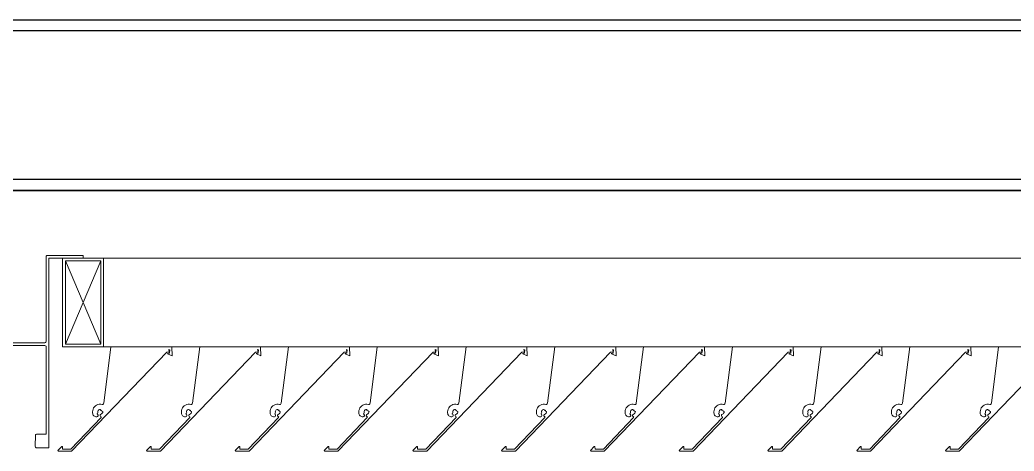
# Model space of a CAD drawing. Header units: millimetres. Extents: x -220592 to 404889, y -217665 to 38245.
# Drawn here: x 28939 to 29667, y -41544 to -41228 of the extents above; entities that cross this region are included whole.
import ezdxf

# ---------------------------------------------------------------- set-up
doc = ezdxf.new("R2010")
doc.units = ezdxf.units.MM
doc.set_wipeout_variables(frame=1)
doc.linetypes.add('XKITLINE00', pattern=[0])
for name, color, linetype in [('000 - STRUCTURE_STEEL_FRAMING_SUB_COLOR_1', 7, 'Continuous'), ('000 - STRUCTURE_STEEL_FRAMING_SUB_COLOR_2', 7, 'Continuous'), ('000 - STRUCTURE_STEEL_FRAMING_WIPEOUT_', 7, 'Continuous')]:
    doc.layers.add(name, color=color, linetype=linetype)
doc.layers.add('Part', color=7, linetype='Continuous', lineweight=0)

# ---------------------------------------------------------------- blocks, each defined once
blk = doc.blocks.new('*A13559')
at = {"layer": 'Part', "color": 7, "linetype": 'XKITLINE00', "lineweight": 0}
for p, q in [((-161.2248, 100.84434), (-161.488627, 100.845055)), ((-161.488627, 100.845055), (-161.488624, 100.825055)), ((-161.220312, 100.840658), (-161.2248, 100.84434)), ((-161.218625, 100.835102), (-161.220312, 100.840658)), ((-161.217755, 100.211276), (-161.218625, 100.835102)), ((-160.257865, 100.839097), (-160.258517, 100.21527)), ((-160.254183, 100.843585), (-160.257865, 100.839097)), ((-160.248627, 100.845272), (-160.254183, 100.843585)), ((-159.988627, 100.845317), (-160.248627, 100.845272)), ((-159.988624, 100.825317), (-159.988627, 100.845317)), ((-161.488624, 100.825055), (-161.238624, 100.825099)), ((-161.238624, 100.825099), (-161.238381, 99.435099)), ((-160.238624, 100.825273), (-159.988624, 100.825317)), ((-160.238381, 99.435273), (-160.238624, 100.825273)), ((-161.21851, 100.175102), (-161.216826, 100.180658)), ((-161.214072, 100.206788), (-161.217755, 100.211276)), ((-161.216826, 100.180658), (-161.212339, 100.184342)), ((-161.208516, 100.205104), (-161.214072, 100.206788)), ((-161.212339, 100.184342), (-160.268512, 100.185268)), ((-161.208516, 100.205104), (-160.268516, 100.205268)), ((-160.264689, 100.20603), (-160.268516, 100.205268)), ((-160.268512, 100.185268), (-160.262956, 100.183584)), ((-160.260202, 100.209714), (-160.264689, 100.20603)), ((-160.262956, 100.183584), (-160.259272, 100.179097)), ((-160.258517, 100.21527), (-160.260202, 100.209714)), ((-160.259272, 100.179097), (-160.258399, 99.53527)), ((-161.218399, 99.535102), (-161.21851, 100.175102)), ((-161.144572, 99.534354), (-161.218399, 99.535102)), ((-161.140083, 99.530672), (-161.144572, 99.534354)), ((-161.138397, 99.525116), (-161.140083, 99.530672)), ((-161.139143, 99.441289), (-161.138397, 99.525116)), ((-160.337636, 99.529083), (-160.338383, 99.445256)), ((-160.333954, 99.533571), (-160.337636, 99.529083)), ((-160.328399, 99.535258), (-160.333954, 99.533571)), ((-160.258399, 99.53527), (-160.328399, 99.535258)), ((-161.238381, 99.435099), (-161.148381, 99.435115)), ((-161.148381, 99.435115), (-161.142826, 99.436801)), ((-161.142826, 99.436801), (-161.139143, 99.441289)), ((-160.338383, 99.445256), (-160.336697, 99.439701)), ((-160.336697, 99.439701), (-160.332208, 99.436018)), ((-160.332208, 99.436018), (-160.238381, 99.435273))]:
    blk.add_line(p, q, dxfattribs=at)
blk = doc.blocks.new('*A13560')
at = {"layer": 'Part', "color": 7, "linetype": 'XKITLINE00', "lineweight": 0}
for p, q in [((-160.072111, 99.410877), (-159.375865, 100.135999)), ((-159.784201, 100.175799), (-159.837231, 99.761793)), ((-159.338531, 100.175791), (-159.784201, 100.175799)), ((-159.375865, 100.135999), (-159.357322, 100.138896)), ((-159.368984, 100.128764), (-159.369396, 100.123641)), ((-159.369396, 100.123641), (-159.335909, 100.108106)), ((-159.356793, 100.128893), (-159.368984, 100.128764)), ((-159.357322, 100.138896), (-159.360226, 100.155912)), ((-159.360226, 100.155912), (-159.353653, 100.153876)), ((-159.356793, 100.128893), (-159.353653, 100.153876)), ((-159.335909, 100.108106), (-159.338531, 100.175791)), ((-159.897844, 99.742592), (-159.905231, 99.735496)), ((-159.889294, 99.748232), (-159.897844, 99.742592)), ((-159.879864, 99.75223), (-159.889294, 99.748232)), ((-159.869865, 99.754453), (-159.879864, 99.75223)), ((-159.859629, 99.754828), (-159.869865, 99.754453)), ((-159.849495, 99.753342), (-159.859629, 99.754828)), ((-159.843972, 99.753581), (-159.849495, 99.753342)), ((-159.839421, 99.756718), (-159.843972, 99.753581)), ((-159.837231, 99.761793), (-159.839421, 99.756718)), ((-159.918205, 99.708016), (-159.91899, 99.697803)), ((-159.91899, 99.697803), (-159.918892, 99.691004)), ((-159.918892, 99.691004), (-159.918256, 99.685276)), ((-159.918256, 99.685276), (-159.916537, 99.679775)), ((-159.915582, 99.717917), (-159.918205, 99.708016)), ((-159.916537, 99.679775), (-159.913797, 99.674705)), ((-159.911209, 99.727179), (-159.915582, 99.717917)), ((-159.913797, 99.674705), (-159.910139, 99.670251)), ((-159.905231, 99.735496), (-159.911209, 99.727179)), ((-159.910139, 99.670251), (-159.905696, 99.66658)), ((-159.887334, 99.683555), (-159.882353, 99.685585)), ((-159.881862, 99.680613), (-159.887334, 99.683555)), ((-159.882353, 99.685585), (-159.879946, 99.690396)), ((-159.881893, 99.664235), (-159.878656, 99.669379)), ((-159.878644, 99.675456), (-159.881862, 99.680613)), ((-159.880851, 99.696314), (-159.880507, 99.702814)), ((-159.879946, 99.690396), (-159.880851, 99.696314)), ((-159.880507, 99.702814), (-159.877909, 99.708782)), ((-159.878656, 99.669379), (-159.878644, 99.675456)), ((-159.877909, 99.708782), (-159.873387, 99.713464)), ((-159.873387, 99.713464), (-159.867513, 99.716266)), ((-159.867513, 99.716266), (-159.861029, 99.716835)), ((-159.864258, 99.6761), (-159.864464, 99.670206)), ((-159.864464, 99.670206), (-159.86061, 99.665742)), ((-159.860101, 99.680283), (-159.864258, 99.6761)), ((-159.861029, 99.716835), (-159.859923, 99.709129)), ((-159.852527, 99.683397), (-159.860101, 99.680283)), ((-159.859923, 99.709129), (-159.852863, 99.710299)), ((-159.852863, 99.710299), (-159.851919, 99.703134)), ((-159.847741, 99.688064), (-159.852527, 99.683397)), ((-159.851919, 99.703134), (-159.844528, 99.700812)), ((-159.844951, 99.69414), (-159.847741, 99.688064)), ((-159.844528, 99.700812), (-159.844951, 99.69414)), ((-159.857075, 99.656928), (-160.078477, 99.425912)), ((-159.905696, 99.66658), (-159.900633, 99.663826)), ((-159.900633, 99.663826), (-159.895137, 99.662091)), ((-159.895137, 99.662091), (-159.887367, 99.661595)), ((-159.887367, 99.661595), (-159.881893, 99.664235)), ((-159.86061, 99.665742), (-159.855983, 99.662087)), ((-159.855983, 99.662087), (-159.857075, 99.656928)), ((-160.144842, 99.44476), (-160.17373, 99.416111)), ((-160.17373, 99.416111), (-160.171262, 99.41143)), ((-160.171262, 99.41143), (-160.072111, 99.410877)), ((-160.139921, 99.443675), (-160.144842, 99.44476)), ((-160.139824, 99.426255), (-160.139921, 99.443675)), ((-160.078477, 99.425912), (-160.139824, 99.426255))]:
    blk.add_line(p, q, dxfattribs=at)
blk = doc.blocks.new('*A13561')
at = {"layer": 'Part', "color": 7, "linetype": 'XKITLINE00', "lineweight": 0}
for p, q in [((-159.422111, 99.410877), (-158.725865, 100.135999)), ((-159.134201, 100.175799), (-159.187231, 99.761793)), ((-158.688531, 100.175791), (-159.134201, 100.175799)), ((-158.725865, 100.135999), (-158.707322, 100.138896)), ((-158.718984, 100.128764), (-158.719396, 100.123641)), ((-158.719396, 100.123641), (-158.685909, 100.108106)), ((-158.706793, 100.128893), (-158.718984, 100.128764)), ((-158.707322, 100.138896), (-158.710226, 100.155912)), ((-158.710226, 100.155912), (-158.703653, 100.153876)), ((-158.706793, 100.128893), (-158.703653, 100.153876)), ((-158.685909, 100.108106), (-158.688531, 100.175791)), ((-159.247844, 99.742592), (-159.255231, 99.735496)), ((-159.239294, 99.748232), (-159.247844, 99.742592)), ((-159.229864, 99.75223), (-159.239294, 99.748232)), ((-159.219865, 99.754453), (-159.229864, 99.75223)), ((-159.209629, 99.754828), (-159.219865, 99.754453)), ((-159.199495, 99.753342), (-159.209629, 99.754828)), ((-159.193972, 99.753581), (-159.199495, 99.753342)), ((-159.189421, 99.756718), (-159.193972, 99.753581)), ((-159.187231, 99.761793), (-159.189421, 99.756718)), ((-159.268205, 99.708016), (-159.26899, 99.697803)), ((-159.26899, 99.697803), (-159.268892, 99.691004)), ((-159.268892, 99.691004), (-159.268256, 99.685276)), ((-159.268256, 99.685276), (-159.266537, 99.679775)), ((-159.265582, 99.717917), (-159.268205, 99.708016)), ((-159.266537, 99.679775), (-159.263797, 99.674705)), ((-159.261209, 99.727179), (-159.265582, 99.717917)), ((-159.263797, 99.674705), (-159.260139, 99.670251)), ((-159.255231, 99.735496), (-159.261209, 99.727179)), ((-159.260139, 99.670251), (-159.255696, 99.66658)), ((-159.237334, 99.683555), (-159.232353, 99.685585)), ((-159.231862, 99.680613), (-159.237334, 99.683555)), ((-159.232353, 99.685585), (-159.229946, 99.690396)), ((-159.231893, 99.664235), (-159.228656, 99.669379)), ((-159.228644, 99.675456), (-159.231862, 99.680613)), ((-159.230851, 99.696314), (-159.230507, 99.702814)), ((-159.229946, 99.690396), (-159.230851, 99.696314)), ((-159.230507, 99.702814), (-159.227909, 99.708782)), ((-159.228656, 99.669379), (-159.228644, 99.675456)), ((-159.227909, 99.708782), (-159.223387, 99.713464)), ((-159.223387, 99.713464), (-159.217513, 99.716266)), ((-159.217513, 99.716266), (-159.211029, 99.716835)), ((-159.214258, 99.6761), (-159.214464, 99.670206)), ((-159.214464, 99.670206), (-159.21061, 99.665742)), ((-159.210101, 99.680283), (-159.214258, 99.6761)), ((-159.211029, 99.716835), (-159.209923, 99.709129)), ((-159.202527, 99.683397), (-159.210101, 99.680283)), ((-159.209923, 99.709129), (-159.202863, 99.710299)), ((-159.202863, 99.710299), (-159.201919, 99.703134)), ((-159.197741, 99.688064), (-159.202527, 99.683397)), ((-159.201919, 99.703134), (-159.194528, 99.700812)), ((-159.194951, 99.69414), (-159.197741, 99.688064)), ((-159.194528, 99.700812), (-159.194951, 99.69414)), ((-159.207075, 99.656928), (-159.428477, 99.425912)), ((-159.255696, 99.66658), (-159.250633, 99.663826)), ((-159.250633, 99.663826), (-159.245137, 99.662091)), ((-159.245137, 99.662091), (-159.237367, 99.661595)), ((-159.237367, 99.661595), (-159.231893, 99.664235)), ((-159.21061, 99.665742), (-159.205983, 99.662087)), ((-159.205983, 99.662087), (-159.207075, 99.656928)), ((-159.494842, 99.44476), (-159.52373, 99.416111)), ((-159.52373, 99.416111), (-159.521262, 99.41143)), ((-159.521262, 99.41143), (-159.422111, 99.410877)), ((-159.489921, 99.443675), (-159.494842, 99.44476)), ((-159.489824, 99.426255), (-159.489921, 99.443675)), ((-159.428477, 99.425912), (-159.489824, 99.426255))]:
    blk.add_line(p, q, dxfattribs=at)
blk = doc.blocks.new('*A13562')
at = {"layer": 'Part', "color": 7, "linetype": 'XKITLINE00', "lineweight": 0}
for p, q in [((-158.772111, 99.410877), (-158.075865, 100.135999)), ((-158.484201, 100.175799), (-158.537231, 99.761793)), ((-158.038531, 100.175791), (-158.484201, 100.175799)), ((-158.075865, 100.135999), (-158.057322, 100.138896)), ((-158.068984, 100.128764), (-158.069396, 100.123641)), ((-158.069396, 100.123641), (-158.035909, 100.108106)), ((-158.056793, 100.128893), (-158.068984, 100.128764)), ((-158.057322, 100.138896), (-158.060226, 100.155912)), ((-158.060226, 100.155912), (-158.053653, 100.153876)), ((-158.056793, 100.128893), (-158.053653, 100.153876)), ((-158.035909, 100.108106), (-158.038531, 100.175791)), ((-158.597844, 99.742592), (-158.605231, 99.735496)), ((-158.589294, 99.748232), (-158.597844, 99.742592)), ((-158.579864, 99.75223), (-158.589294, 99.748232)), ((-158.569865, 99.754453), (-158.579864, 99.75223)), ((-158.559629, 99.754828), (-158.569865, 99.754453)), ((-158.549495, 99.753342), (-158.559629, 99.754828)), ((-158.543972, 99.753581), (-158.549495, 99.753342)), ((-158.539421, 99.756718), (-158.543972, 99.753581)), ((-158.537231, 99.761793), (-158.539421, 99.756718)), ((-158.618205, 99.708016), (-158.61899, 99.697803)), ((-158.61899, 99.697803), (-158.618892, 99.691004)), ((-158.618892, 99.691004), (-158.618256, 99.685276)), ((-158.618256, 99.685276), (-158.616537, 99.679775)), ((-158.615582, 99.717917), (-158.618205, 99.708016)), ((-158.616537, 99.679775), (-158.613797, 99.674705)), ((-158.611209, 99.727179), (-158.615582, 99.717917)), ((-158.613797, 99.674705), (-158.610139, 99.670251)), ((-158.605231, 99.735496), (-158.611209, 99.727179)), ((-158.610139, 99.670251), (-158.605696, 99.66658)), ((-158.587334, 99.683555), (-158.582353, 99.685585)), ((-158.581862, 99.680613), (-158.587334, 99.683555)), ((-158.582353, 99.685585), (-158.579946, 99.690396)), ((-158.581893, 99.664235), (-158.578656, 99.669379)), ((-158.578644, 99.675456), (-158.581862, 99.680613)), ((-158.580851, 99.696314), (-158.580507, 99.702814)), ((-158.579946, 99.690396), (-158.580851, 99.696314)), ((-158.580507, 99.702814), (-158.577909, 99.708782)), ((-158.578656, 99.669379), (-158.578644, 99.675456)), ((-158.577909, 99.708782), (-158.573387, 99.713464)), ((-158.573387, 99.713464), (-158.567513, 99.716266)), ((-158.567513, 99.716266), (-158.561029, 99.716835)), ((-158.564258, 99.6761), (-158.564464, 99.670206)), ((-158.564464, 99.670206), (-158.56061, 99.665742)), ((-158.560101, 99.680283), (-158.564258, 99.6761)), ((-158.561029, 99.716835), (-158.559923, 99.709129)), ((-158.552527, 99.683397), (-158.560101, 99.680283)), ((-158.559923, 99.709129), (-158.552863, 99.710299)), ((-158.552863, 99.710299), (-158.551919, 99.703134)), ((-158.547741, 99.688064), (-158.552527, 99.683397)), ((-158.551919, 99.703134), (-158.544528, 99.700812)), ((-158.544951, 99.69414), (-158.547741, 99.688064)), ((-158.544528, 99.700812), (-158.544951, 99.69414)), ((-158.557075, 99.656928), (-158.778477, 99.425912)), ((-158.605696, 99.66658), (-158.600633, 99.663826)), ((-158.600633, 99.663826), (-158.595137, 99.662091)), ((-158.595137, 99.662091), (-158.587367, 99.661595)), ((-158.587367, 99.661595), (-158.581893, 99.664235)), ((-158.56061, 99.665742), (-158.555983, 99.662087)), ((-158.555983, 99.662087), (-158.557075, 99.656928)), ((-158.844842, 99.44476), (-158.87373, 99.416111)), ((-158.87373, 99.416111), (-158.871262, 99.41143)), ((-158.871262, 99.41143), (-158.772111, 99.410877)), ((-158.839921, 99.443675), (-158.844842, 99.44476)), ((-158.839824, 99.426255), (-158.839921, 99.443675)), ((-158.778477, 99.425912), (-158.839824, 99.426255))]:
    blk.add_line(p, q, dxfattribs=at)
blk = doc.blocks.new('*A13567')
at = {"layer": 'Part', "color": 7, "linetype": 'XKITLINE00', "lineweight": 0}
for p, q in [((-158.122111, 99.410877), (-157.425865, 100.135999)), ((-157.834201, 100.175799), (-157.887231, 99.761793)), ((-157.388531, 100.175791), (-157.834201, 100.175799)), ((-157.425865, 100.135999), (-157.407322, 100.138896)), ((-157.418984, 100.128764), (-157.419396, 100.123641)), ((-157.419396, 100.123641), (-157.385909, 100.108106)), ((-157.406793, 100.128893), (-157.418984, 100.128764)), ((-157.407322, 100.138896), (-157.410226, 100.155912)), ((-157.410226, 100.155912), (-157.403653, 100.153876)), ((-157.406793, 100.128893), (-157.403653, 100.153876)), ((-157.385909, 100.108106), (-157.388531, 100.175791)), ((-157.947844, 99.742592), (-157.955231, 99.735496)), ((-157.939294, 99.748232), (-157.947844, 99.742592)), ((-157.929864, 99.75223), (-157.939294, 99.748232)), ((-157.919865, 99.754453), (-157.929864, 99.75223)), ((-157.909629, 99.754828), (-157.919865, 99.754453)), ((-157.899495, 99.753342), (-157.909629, 99.754828)), ((-157.893972, 99.753581), (-157.899495, 99.753342)), ((-157.889421, 99.756718), (-157.893972, 99.753581)), ((-157.887231, 99.761793), (-157.889421, 99.756718)), ((-157.968205, 99.708016), (-157.96899, 99.697803)), ((-157.96899, 99.697803), (-157.968892, 99.691004)), ((-157.968892, 99.691004), (-157.968256, 99.685276)), ((-157.968256, 99.685276), (-157.966537, 99.679775)), ((-157.965582, 99.717917), (-157.968205, 99.708016)), ((-157.966537, 99.679775), (-157.963797, 99.674705)), ((-157.961209, 99.727179), (-157.965582, 99.717917)), ((-157.963797, 99.674705), (-157.960139, 99.670251)), ((-157.955231, 99.735496), (-157.961209, 99.727179)), ((-157.960139, 99.670251), (-157.955696, 99.66658)), ((-157.937334, 99.683555), (-157.932353, 99.685585)), ((-157.931862, 99.680613), (-157.937334, 99.683555)), ((-157.932353, 99.685585), (-157.929946, 99.690396)), ((-157.931893, 99.664235), (-157.928656, 99.669379)), ((-157.928644, 99.675456), (-157.931862, 99.680613)), ((-157.930851, 99.696314), (-157.930507, 99.702814)), ((-157.929946, 99.690396), (-157.930851, 99.696314)), ((-157.930507, 99.702814), (-157.927909, 99.708782)), ((-157.928656, 99.669379), (-157.928644, 99.675456)), ((-157.927909, 99.708782), (-157.923387, 99.713464)), ((-157.923387, 99.713464), (-157.917513, 99.716266)), ((-157.917513, 99.716266), (-157.911029, 99.716835)), ((-157.914258, 99.6761), (-157.914464, 99.670206)), ((-157.914464, 99.670206), (-157.91061, 99.665742)), ((-157.910101, 99.680283), (-157.914258, 99.6761)), ((-157.911029, 99.716835), (-157.909923, 99.709129)), ((-157.902527, 99.683397), (-157.910101, 99.680283)), ((-157.909923, 99.709129), (-157.902863, 99.710299)), ((-157.902863, 99.710299), (-157.901919, 99.703134)), ((-157.897741, 99.688064), (-157.902527, 99.683397)), ((-157.901919, 99.703134), (-157.894528, 99.700812)), ((-157.894951, 99.69414), (-157.897741, 99.688064)), ((-157.894528, 99.700812), (-157.894951, 99.69414)), ((-157.907075, 99.656928), (-158.128477, 99.425912)), ((-157.955696, 99.66658), (-157.950633, 99.663826)), ((-157.950633, 99.663826), (-157.945137, 99.662091)), ((-157.945137, 99.662091), (-157.937367, 99.661595)), ((-157.937367, 99.661595), (-157.931893, 99.664235)), ((-157.91061, 99.665742), (-157.905983, 99.662087)), ((-157.905983, 99.662087), (-157.907075, 99.656928)), ((-158.194842, 99.44476), (-158.22373, 99.416111)), ((-158.22373, 99.416111), (-158.221262, 99.41143)), ((-158.221262, 99.41143), (-158.122111, 99.410877)), ((-158.189921, 99.443675), (-158.194842, 99.44476)), ((-158.189824, 99.426255), (-158.189921, 99.443675)), ((-158.128477, 99.425912), (-158.189824, 99.426255))]:
    blk.add_line(p, q, dxfattribs=at)
blk = doc.blocks.new('*A13568')
at = {"layer": 'Part', "color": 7, "linetype": 'XKITLINE00', "lineweight": 0}
for p, q in [((-157.472111, 99.410877), (-156.775865, 100.135999)), ((-157.184201, 100.175799), (-157.237231, 99.761793)), ((-156.738531, 100.175791), (-157.184201, 100.175799)), ((-156.775865, 100.135999), (-156.757322, 100.138896)), ((-156.768984, 100.128764), (-156.769396, 100.123641)), ((-156.769396, 100.123641), (-156.735909, 100.108106)), ((-156.756793, 100.128893), (-156.768984, 100.128764)), ((-156.757322, 100.138896), (-156.760226, 100.155912)), ((-156.760226, 100.155912), (-156.753653, 100.153876)), ((-156.756793, 100.128893), (-156.753653, 100.153876)), ((-156.735909, 100.108106), (-156.738531, 100.175791)), ((-157.297844, 99.742592), (-157.305231, 99.735496)), ((-157.289294, 99.748232), (-157.297844, 99.742592)), ((-157.279864, 99.75223), (-157.289294, 99.748232)), ((-157.269865, 99.754453), (-157.279864, 99.75223)), ((-157.259629, 99.754828), (-157.269865, 99.754453)), ((-157.249495, 99.753342), (-157.259629, 99.754828)), ((-157.243972, 99.753581), (-157.249495, 99.753342)), ((-157.239421, 99.756718), (-157.243972, 99.753581)), ((-157.237231, 99.761793), (-157.239421, 99.756718)), ((-157.318205, 99.708016), (-157.31899, 99.697803)), ((-157.31899, 99.697803), (-157.318892, 99.691004)), ((-157.318892, 99.691004), (-157.318256, 99.685276)), ((-157.318256, 99.685276), (-157.316537, 99.679775)), ((-157.315582, 99.717917), (-157.318205, 99.708016)), ((-157.316537, 99.679775), (-157.313797, 99.674705)), ((-157.311209, 99.727179), (-157.315582, 99.717917)), ((-157.313797, 99.674705), (-157.310139, 99.670251)), ((-157.305231, 99.735496), (-157.311209, 99.727179)), ((-157.310139, 99.670251), (-157.305696, 99.66658)), ((-157.287334, 99.683555), (-157.282353, 99.685585)), ((-157.281862, 99.680613), (-157.287334, 99.683555)), ((-157.282353, 99.685585), (-157.279946, 99.690396)), ((-157.281893, 99.664235), (-157.278656, 99.669379)), ((-157.278644, 99.675456), (-157.281862, 99.680613)), ((-157.280851, 99.696314), (-157.280507, 99.702814)), ((-157.279946, 99.690396), (-157.280851, 99.696314)), ((-157.280507, 99.702814), (-157.277909, 99.708782)), ((-157.278656, 99.669379), (-157.278644, 99.675456)), ((-157.277909, 99.708782), (-157.273387, 99.713464)), ((-157.273387, 99.713464), (-157.267513, 99.716266)), ((-157.267513, 99.716266), (-157.261029, 99.716835)), ((-157.264258, 99.6761), (-157.264464, 99.670206)), ((-157.264464, 99.670206), (-157.26061, 99.665742)), ((-157.260101, 99.680283), (-157.264258, 99.6761)), ((-157.261029, 99.716835), (-157.259923, 99.709129)), ((-157.252527, 99.683397), (-157.260101, 99.680283)), ((-157.259923, 99.709129), (-157.252863, 99.710299)), ((-157.252863, 99.710299), (-157.251919, 99.703134)), ((-157.247741, 99.688064), (-157.252527, 99.683397)), ((-157.251919, 99.703134), (-157.244528, 99.700812)), ((-157.244951, 99.69414), (-157.247741, 99.688064)), ((-157.244528, 99.700812), (-157.244951, 99.69414)), ((-157.257075, 99.656928), (-157.478477, 99.425912)), ((-157.305696, 99.66658), (-157.300633, 99.663826)), ((-157.300633, 99.663826), (-157.295137, 99.662091)), ((-157.295137, 99.662091), (-157.287367, 99.661595)), ((-157.287367, 99.661595), (-157.281893, 99.664235)), ((-157.26061, 99.665742), (-157.255983, 99.662087)), ((-157.255983, 99.662087), (-157.257075, 99.656928)), ((-157.544842, 99.44476), (-157.57373, 99.416111)), ((-157.57373, 99.416111), (-157.571262, 99.41143)), ((-157.571262, 99.41143), (-157.472111, 99.410877)), ((-157.539921, 99.443675), (-157.544842, 99.44476)), ((-157.539824, 99.426255), (-157.539921, 99.443675)), ((-157.478477, 99.425912), (-157.539824, 99.426255))]:
    blk.add_line(p, q, dxfattribs=at)
blk = doc.blocks.new('*A13569')
at = {"layer": 'Part', "color": 7, "linetype": 'XKITLINE00', "lineweight": 0}
for p, q in [((-156.822111, 99.410877), (-156.125865, 100.135999)), ((-156.534201, 100.175799), (-156.587231, 99.761793)), ((-156.088531, 100.175791), (-156.534201, 100.175799)), ((-156.125865, 100.135999), (-156.107322, 100.138896)), ((-156.118984, 100.128764), (-156.119396, 100.123641)), ((-156.119396, 100.123641), (-156.085909, 100.108106)), ((-156.106793, 100.128893), (-156.118984, 100.128764)), ((-156.107322, 100.138896), (-156.110226, 100.155912)), ((-156.110226, 100.155912), (-156.103653, 100.153876)), ((-156.106793, 100.128893), (-156.103653, 100.153876)), ((-156.085909, 100.108106), (-156.088531, 100.175791)), ((-156.647844, 99.742592), (-156.655231, 99.735496)), ((-156.639294, 99.748232), (-156.647844, 99.742592)), ((-156.629864, 99.75223), (-156.639294, 99.748232)), ((-156.619865, 99.754453), (-156.629864, 99.75223)), ((-156.609629, 99.754828), (-156.619865, 99.754453)), ((-156.599495, 99.753342), (-156.609629, 99.754828)), ((-156.593972, 99.753581), (-156.599495, 99.753342)), ((-156.589421, 99.756718), (-156.593972, 99.753581)), ((-156.587231, 99.761793), (-156.589421, 99.756718)), ((-156.668205, 99.708016), (-156.66899, 99.697803)), ((-156.66899, 99.697803), (-156.668892, 99.691004)), ((-156.668892, 99.691004), (-156.668256, 99.685276)), ((-156.668256, 99.685276), (-156.666537, 99.679775)), ((-156.665582, 99.717917), (-156.668205, 99.708016)), ((-156.666537, 99.679775), (-156.663797, 99.674705)), ((-156.661209, 99.727179), (-156.665582, 99.717917)), ((-156.663797, 99.674705), (-156.660139, 99.670251)), ((-156.655231, 99.735496), (-156.661209, 99.727179)), ((-156.660139, 99.670251), (-156.655696, 99.66658)), ((-156.637334, 99.683555), (-156.632353, 99.685585)), ((-156.631862, 99.680613), (-156.637334, 99.683555)), ((-156.632353, 99.685585), (-156.629946, 99.690396)), ((-156.631893, 99.664235), (-156.628656, 99.669379)), ((-156.628644, 99.675456), (-156.631862, 99.680613)), ((-156.630851, 99.696314), (-156.630507, 99.702814)), ((-156.629946, 99.690396), (-156.630851, 99.696314)), ((-156.630507, 99.702814), (-156.627909, 99.708782)), ((-156.628656, 99.669379), (-156.628644, 99.675456)), ((-156.627909, 99.708782), (-156.623387, 99.713464)), ((-156.623387, 99.713464), (-156.617513, 99.716266)), ((-156.617513, 99.716266), (-156.611029, 99.716835)), ((-156.614258, 99.6761), (-156.614464, 99.670206)), ((-156.614464, 99.670206), (-156.61061, 99.665742)), ((-156.610101, 99.680283), (-156.614258, 99.6761)), ((-156.611029, 99.716835), (-156.609923, 99.709129)), ((-156.602527, 99.683397), (-156.610101, 99.680283)), ((-156.609923, 99.709129), (-156.602863, 99.710299)), ((-156.602863, 99.710299), (-156.601919, 99.703134)), ((-156.597741, 99.688064), (-156.602527, 99.683397)), ((-156.601919, 99.703134), (-156.594528, 99.700812)), ((-156.594951, 99.69414), (-156.597741, 99.688064)), ((-156.594528, 99.700812), (-156.594951, 99.69414)), ((-156.607075, 99.656928), (-156.828477, 99.425912)), ((-156.655696, 99.66658), (-156.650633, 99.663826)), ((-156.650633, 99.663826), (-156.645137, 99.662091)), ((-156.645137, 99.662091), (-156.637367, 99.661595)), ((-156.637367, 99.661595), (-156.631893, 99.664235)), ((-156.61061, 99.665742), (-156.605983, 99.662087)), ((-156.605983, 99.662087), (-156.607075, 99.656928)), ((-156.894842, 99.44476), (-156.92373, 99.416111)), ((-156.92373, 99.416111), (-156.921262, 99.41143)), ((-156.921262, 99.41143), (-156.822111, 99.410877)), ((-156.889921, 99.443675), (-156.894842, 99.44476)), ((-156.889824, 99.426255), (-156.889921, 99.443675)), ((-156.828477, 99.425912), (-156.889824, 99.426255))]:
    blk.add_line(p, q, dxfattribs=at)
blk = doc.blocks.new('*A13570')
at = {"layer": 'Part', "color": 7, "linetype": 'XKITLINE00', "lineweight": 0}
for p, q in [((-156.172111, 99.410877), (-155.475865, 100.135999)), ((-155.884201, 100.175799), (-155.937231, 99.761793)), ((-155.438531, 100.175791), (-155.884201, 100.175799)), ((-155.475865, 100.135999), (-155.457322, 100.138896)), ((-155.468984, 100.128764), (-155.469396, 100.123641)), ((-155.469396, 100.123641), (-155.435909, 100.108106)), ((-155.456793, 100.128893), (-155.468984, 100.128764)), ((-155.457322, 100.138896), (-155.460226, 100.155912)), ((-155.460226, 100.155912), (-155.453653, 100.153876)), ((-155.456793, 100.128893), (-155.453653, 100.153876)), ((-155.435909, 100.108106), (-155.438531, 100.175791)), ((-155.997844, 99.742592), (-156.005231, 99.735496)), ((-155.989294, 99.748232), (-155.997844, 99.742592)), ((-155.979864, 99.75223), (-155.989294, 99.748232)), ((-155.969865, 99.754453), (-155.979864, 99.75223)), ((-155.959629, 99.754828), (-155.969865, 99.754453)), ((-155.949495, 99.753342), (-155.959629, 99.754828)), ((-155.943972, 99.753581), (-155.949495, 99.753342)), ((-155.939421, 99.756718), (-155.943972, 99.753581)), ((-155.937231, 99.761793), (-155.939421, 99.756718)), ((-156.018205, 99.708016), (-156.01899, 99.697803)), ((-156.01899, 99.697803), (-156.018892, 99.691004)), ((-156.018892, 99.691004), (-156.018256, 99.685276)), ((-156.018256, 99.685276), (-156.016537, 99.679775)), ((-156.015582, 99.717917), (-156.018205, 99.708016)), ((-156.016537, 99.679775), (-156.013797, 99.674705)), ((-156.011209, 99.727179), (-156.015582, 99.717917)), ((-156.013797, 99.674705), (-156.010139, 99.670251)), ((-156.005231, 99.735496), (-156.011209, 99.727179)), ((-156.010139, 99.670251), (-156.005696, 99.66658)), ((-155.987334, 99.683555), (-155.982353, 99.685585)), ((-155.981862, 99.680613), (-155.987334, 99.683555)), ((-155.982353, 99.685585), (-155.979946, 99.690396)), ((-155.981893, 99.664235), (-155.978656, 99.669379)), ((-155.978644, 99.675456), (-155.981862, 99.680613)), ((-155.980851, 99.696314), (-155.980507, 99.702814)), ((-155.979946, 99.690396), (-155.980851, 99.696314)), ((-155.980507, 99.702814), (-155.977909, 99.708782)), ((-155.978656, 99.669379), (-155.978644, 99.675456)), ((-155.977909, 99.708782), (-155.973387, 99.713464)), ((-155.973387, 99.713464), (-155.967513, 99.716266)), ((-155.967513, 99.716266), (-155.961029, 99.716835)), ((-155.964258, 99.6761), (-155.964464, 99.670206)), ((-155.964464, 99.670206), (-155.96061, 99.665742)), ((-155.960101, 99.680283), (-155.964258, 99.6761)), ((-155.961029, 99.716835), (-155.959923, 99.709129)), ((-155.952527, 99.683397), (-155.960101, 99.680283)), ((-155.959923, 99.709129), (-155.952863, 99.710299)), ((-155.952863, 99.710299), (-155.951919, 99.703134)), ((-155.947741, 99.688064), (-155.952527, 99.683397)), ((-155.951919, 99.703134), (-155.944528, 99.700812)), ((-155.944951, 99.69414), (-155.947741, 99.688064)), ((-155.944528, 99.700812), (-155.944951, 99.69414)), ((-155.957075, 99.656928), (-156.178477, 99.425912)), ((-156.005696, 99.66658), (-156.000633, 99.663826)), ((-156.000633, 99.663826), (-155.995137, 99.662091)), ((-155.995137, 99.662091), (-155.987367, 99.661595)), ((-155.987367, 99.661595), (-155.981893, 99.664235)), ((-155.96061, 99.665742), (-155.955983, 99.662087)), ((-155.955983, 99.662087), (-155.957075, 99.656928)), ((-156.244842, 99.44476), (-156.27373, 99.416111)), ((-156.27373, 99.416111), (-156.271262, 99.41143)), ((-156.271262, 99.41143), (-156.172111, 99.410877)), ((-156.239921, 99.443675), (-156.244842, 99.44476)), ((-156.239824, 99.426255), (-156.239921, 99.443675)), ((-156.178477, 99.425912), (-156.239824, 99.426255))]:
    blk.add_line(p, q, dxfattribs=at)
blk = doc.blocks.new('*A13571')
at = {"layer": 'Part', "color": 7, "linetype": 'XKITLINE00', "lineweight": 0}
for p, q in [((-155.522111, 99.410877), (-154.825865, 100.135999)), ((-155.234201, 100.175799), (-155.287231, 99.761793)), ((-154.788531, 100.175791), (-155.234201, 100.175799)), ((-154.825865, 100.135999), (-154.807322, 100.138896)), ((-154.818984, 100.128764), (-154.819396, 100.123641)), ((-154.819396, 100.123641), (-154.785909, 100.108106)), ((-154.806793, 100.128893), (-154.818984, 100.128764)), ((-154.807322, 100.138896), (-154.810226, 100.155912)), ((-154.810226, 100.155912), (-154.803653, 100.153876)), ((-154.806793, 100.128893), (-154.803653, 100.153876)), ((-154.785909, 100.108106), (-154.788531, 100.175791)), ((-155.347844, 99.742592), (-155.355231, 99.735496)), ((-155.339294, 99.748232), (-155.347844, 99.742592)), ((-155.329864, 99.75223), (-155.339294, 99.748232)), ((-155.319865, 99.754453), (-155.329864, 99.75223)), ((-155.309629, 99.754828), (-155.319865, 99.754453)), ((-155.299495, 99.753342), (-155.309629, 99.754828)), ((-155.293972, 99.753581), (-155.299495, 99.753342)), ((-155.289421, 99.756718), (-155.293972, 99.753581)), ((-155.287231, 99.761793), (-155.289421, 99.756718)), ((-155.368205, 99.708016), (-155.36899, 99.697803)), ((-155.36899, 99.697803), (-155.368892, 99.691004)), ((-155.368892, 99.691004), (-155.368256, 99.685276)), ((-155.368256, 99.685276), (-155.366537, 99.679775)), ((-155.365582, 99.717917), (-155.368205, 99.708016)), ((-155.366537, 99.679775), (-155.363797, 99.674705)), ((-155.361209, 99.727179), (-155.365582, 99.717917)), ((-155.363797, 99.674705), (-155.360139, 99.670251)), ((-155.355231, 99.735496), (-155.361209, 99.727179)), ((-155.360139, 99.670251), (-155.355696, 99.66658)), ((-155.337334, 99.683555), (-155.332353, 99.685585)), ((-155.331862, 99.680613), (-155.337334, 99.683555)), ((-155.332353, 99.685585), (-155.329946, 99.690396)), ((-155.331893, 99.664235), (-155.328656, 99.669379)), ((-155.328644, 99.675456), (-155.331862, 99.680613)), ((-155.330851, 99.696314), (-155.330507, 99.702814)), ((-155.329946, 99.690396), (-155.330851, 99.696314)), ((-155.330507, 99.702814), (-155.327909, 99.708782)), ((-155.328656, 99.669379), (-155.328644, 99.675456)), ((-155.327909, 99.708782), (-155.323387, 99.713464)), ((-155.323387, 99.713464), (-155.317513, 99.716266)), ((-155.317513, 99.716266), (-155.311029, 99.716835)), ((-155.314258, 99.6761), (-155.314464, 99.670206)), ((-155.314464, 99.670206), (-155.31061, 99.665742)), ((-155.310101, 99.680283), (-155.314258, 99.6761)), ((-155.311029, 99.716835), (-155.309923, 99.709129)), ((-155.302527, 99.683397), (-155.310101, 99.680283)), ((-155.309923, 99.709129), (-155.302863, 99.710299)), ((-155.302863, 99.710299), (-155.301919, 99.703134)), ((-155.297741, 99.688064), (-155.302527, 99.683397)), ((-155.301919, 99.703134), (-155.294528, 99.700812)), ((-155.294951, 99.69414), (-155.297741, 99.688064)), ((-155.294528, 99.700812), (-155.294951, 99.69414)), ((-155.307075, 99.656928), (-155.528477, 99.425912)), ((-155.355696, 99.66658), (-155.350633, 99.663826)), ((-155.350633, 99.663826), (-155.345137, 99.662091)), ((-155.345137, 99.662091), (-155.337367, 99.661595)), ((-155.337367, 99.661595), (-155.331893, 99.664235)), ((-155.31061, 99.665742), (-155.305983, 99.662087)), ((-155.305983, 99.662087), (-155.307075, 99.656928)), ((-155.594842, 99.44476), (-155.62373, 99.416111)), ((-155.62373, 99.416111), (-155.621262, 99.41143)), ((-155.621262, 99.41143), (-155.522111, 99.410877)), ((-155.589921, 99.443675), (-155.594842, 99.44476)), ((-155.589824, 99.426255), (-155.589921, 99.443675)), ((-155.528477, 99.425912), (-155.589824, 99.426255))]:
    blk.add_line(p, q, dxfattribs=at)
blk = doc.blocks.new('*A13572')
at = {"layer": 'Part', "color": 7, "linetype": 'XKITLINE00', "lineweight": 0}
for p, q in [((-154.872111, 99.410877), (-154.175865, 100.135999)), ((-154.584201, 100.175799), (-154.637231, 99.761793)), ((-154.138531, 100.175791), (-154.584201, 100.175799)), ((-154.175865, 100.135999), (-154.157322, 100.138896)), ((-154.168984, 100.128764), (-154.169396, 100.123641)), ((-154.169396, 100.123641), (-154.135909, 100.108106)), ((-154.156793, 100.128893), (-154.168984, 100.128764)), ((-154.157322, 100.138896), (-154.160226, 100.155912)), ((-154.160226, 100.155912), (-154.153653, 100.153876)), ((-154.156793, 100.128893), (-154.153653, 100.153876)), ((-154.135909, 100.108106), (-154.138531, 100.175791)), ((-154.697844, 99.742592), (-154.705231, 99.735496)), ((-154.689294, 99.748232), (-154.697844, 99.742592)), ((-154.679864, 99.75223), (-154.689294, 99.748232)), ((-154.669865, 99.754453), (-154.679864, 99.75223)), ((-154.659629, 99.754828), (-154.669865, 99.754453)), ((-154.649495, 99.753342), (-154.659629, 99.754828)), ((-154.643972, 99.753581), (-154.649495, 99.753342)), ((-154.639421, 99.756718), (-154.643972, 99.753581)), ((-154.637231, 99.761793), (-154.639421, 99.756718)), ((-154.718205, 99.708016), (-154.71899, 99.697803)), ((-154.71899, 99.697803), (-154.718892, 99.691004)), ((-154.718892, 99.691004), (-154.718256, 99.685276)), ((-154.718256, 99.685276), (-154.716537, 99.679775)), ((-154.715582, 99.717917), (-154.718205, 99.708016)), ((-154.716537, 99.679775), (-154.713797, 99.674705)), ((-154.711209, 99.727179), (-154.715582, 99.717917)), ((-154.713797, 99.674705), (-154.710139, 99.670251)), ((-154.705231, 99.735496), (-154.711209, 99.727179)), ((-154.710139, 99.670251), (-154.705696, 99.66658)), ((-154.687334, 99.683555), (-154.682353, 99.685585)), ((-154.681862, 99.680613), (-154.687334, 99.683555)), ((-154.682353, 99.685585), (-154.679946, 99.690396)), ((-154.681893, 99.664235), (-154.678656, 99.669379)), ((-154.678644, 99.675456), (-154.681862, 99.680613)), ((-154.680851, 99.696314), (-154.680507, 99.702814)), ((-154.679946, 99.690396), (-154.680851, 99.696314)), ((-154.680507, 99.702814), (-154.677909, 99.708782)), ((-154.678656, 99.669379), (-154.678644, 99.675456)), ((-154.677909, 99.708782), (-154.673387, 99.713464)), ((-154.673387, 99.713464), (-154.667513, 99.716266)), ((-154.667513, 99.716266), (-154.661029, 99.716835)), ((-154.664258, 99.6761), (-154.664464, 99.670206)), ((-154.664464, 99.670206), (-154.66061, 99.665742)), ((-154.660101, 99.680283), (-154.664258, 99.6761)), ((-154.661029, 99.716835), (-154.659923, 99.709129)), ((-154.652527, 99.683397), (-154.660101, 99.680283)), ((-154.659923, 99.709129), (-154.652863, 99.710299)), ((-154.652863, 99.710299), (-154.651919, 99.703134)), ((-154.647741, 99.688064), (-154.652527, 99.683397)), ((-154.651919, 99.703134), (-154.644528, 99.700812)), ((-154.644951, 99.69414), (-154.647741, 99.688064)), ((-154.644528, 99.700812), (-154.644951, 99.69414)), ((-154.657075, 99.656928), (-154.878477, 99.425912)), ((-154.705696, 99.66658), (-154.700633, 99.663826)), ((-154.700633, 99.663826), (-154.695137, 99.662091)), ((-154.695137, 99.662091), (-154.687367, 99.661595)), ((-154.687367, 99.661595), (-154.681893, 99.664235)), ((-154.66061, 99.665742), (-154.655983, 99.662087)), ((-154.655983, 99.662087), (-154.657075, 99.656928)), ((-154.944842, 99.44476), (-154.97373, 99.416111)), ((-154.97373, 99.416111), (-154.971262, 99.41143)), ((-154.971262, 99.41143), (-154.872111, 99.410877)), ((-154.939921, 99.443675), (-154.944842, 99.44476)), ((-154.939824, 99.426255), (-154.939921, 99.443675)), ((-154.878477, 99.425912), (-154.939824, 99.426255))]:
    blk.add_line(p, q, dxfattribs=at)
blk = doc.blocks.new('*A13573')
at = {"layer": 'Part', "color": 7, "linetype": 'XKITLINE00', "lineweight": 0}
for p, q in [((-154.222111, 99.410877), (-153.525865, 100.135999)), ((-153.934201, 100.175799), (-153.987231, 99.761793)), ((-153.488531, 100.175791), (-153.934201, 100.175799)), ((-153.525865, 100.135999), (-153.507322, 100.138896)), ((-153.518984, 100.128764), (-153.519396, 100.123641)), ((-153.519396, 100.123641), (-153.485909, 100.108106)), ((-153.506793, 100.128893), (-153.518984, 100.128764)), ((-153.507322, 100.138896), (-153.510226, 100.155912)), ((-153.510226, 100.155912), (-153.503653, 100.153876)), ((-153.506793, 100.128893), (-153.503653, 100.153876)), ((-153.485909, 100.108106), (-153.488531, 100.175791)), ((-154.047844, 99.742592), (-154.055231, 99.735496)), ((-154.039294, 99.748232), (-154.047844, 99.742592)), ((-154.029864, 99.75223), (-154.039294, 99.748232)), ((-154.019865, 99.754453), (-154.029864, 99.75223)), ((-154.009629, 99.754828), (-154.019865, 99.754453)), ((-153.999495, 99.753342), (-154.009629, 99.754828)), ((-153.993972, 99.753581), (-153.999495, 99.753342)), ((-153.989421, 99.756718), (-153.993972, 99.753581)), ((-153.987231, 99.761793), (-153.989421, 99.756718)), ((-154.068205, 99.708016), (-154.06899, 99.697803)), ((-154.06899, 99.697803), (-154.068892, 99.691004)), ((-154.068892, 99.691004), (-154.068256, 99.685276)), ((-154.068256, 99.685276), (-154.066537, 99.679775)), ((-154.065582, 99.717917), (-154.068205, 99.708016)), ((-154.066537, 99.679775), (-154.063797, 99.674705)), ((-154.061209, 99.727179), (-154.065582, 99.717917)), ((-154.063797, 99.674705), (-154.060139, 99.670251)), ((-154.055231, 99.735496), (-154.061209, 99.727179)), ((-154.060139, 99.670251), (-154.055696, 99.66658)), ((-154.037334, 99.683555), (-154.032353, 99.685585)), ((-154.031862, 99.680613), (-154.037334, 99.683555)), ((-154.032353, 99.685585), (-154.029946, 99.690396)), ((-154.031893, 99.664235), (-154.028656, 99.669379)), ((-154.028644, 99.675456), (-154.031862, 99.680613)), ((-154.030851, 99.696314), (-154.030507, 99.702814)), ((-154.029946, 99.690396), (-154.030851, 99.696314)), ((-154.030507, 99.702814), (-154.027909, 99.708782)), ((-154.028656, 99.669379), (-154.028644, 99.675456)), ((-154.027909, 99.708782), (-154.023387, 99.713464)), ((-154.023387, 99.713464), (-154.017513, 99.716266)), ((-154.017513, 99.716266), (-154.011029, 99.716835)), ((-154.014258, 99.6761), (-154.014464, 99.670206)), ((-154.014464, 99.670206), (-154.01061, 99.665742)), ((-154.010101, 99.680283), (-154.014258, 99.6761)), ((-154.011029, 99.716835), (-154.009923, 99.709129)), ((-154.002527, 99.683397), (-154.010101, 99.680283)), ((-154.009923, 99.709129), (-154.002863, 99.710299)), ((-154.002863, 99.710299), (-154.001919, 99.703134)), ((-153.997741, 99.688064), (-154.002527, 99.683397)), ((-154.001919, 99.703134), (-153.994528, 99.700812)), ((-153.994951, 99.69414), (-153.997741, 99.688064)), ((-153.994528, 99.700812), (-153.994951, 99.69414)), ((-154.007075, 99.656928), (-154.228477, 99.425912)), ((-154.055696, 99.66658), (-154.050633, 99.663826)), ((-154.050633, 99.663826), (-154.045137, 99.662091)), ((-154.045137, 99.662091), (-154.037367, 99.661595)), ((-154.037367, 99.661595), (-154.031893, 99.664235)), ((-154.01061, 99.665742), (-154.005983, 99.662087)), ((-154.005983, 99.662087), (-154.007075, 99.656928)), ((-154.294842, 99.44476), (-154.32373, 99.416111)), ((-154.32373, 99.416111), (-154.321262, 99.41143)), ((-154.321262, 99.41143), (-154.222111, 99.410877)), ((-154.289921, 99.443675), (-154.294842, 99.44476)), ((-154.289824, 99.426255), (-154.289921, 99.443675)), ((-154.228477, 99.425912), (-154.289824, 99.426255))]:
    blk.add_line(p, q, dxfattribs=at)
blk = doc.blocks.new('*A13574')
at = {"layer": 'Part', "color": 7, "linetype": 'XKITLINE00', "lineweight": 0}
for p, q in [((-153.572111, 99.410877), (-152.875865, 100.135999)), ((-153.284201, 100.175799), (-153.337231, 99.761793)), ((-152.838531, 100.175791), (-153.284201, 100.175799)), ((-152.875865, 100.135999), (-152.857322, 100.138896)), ((-152.868984, 100.128764), (-152.869396, 100.123641)), ((-152.869396, 100.123641), (-152.835909, 100.108106)), ((-152.856793, 100.128893), (-152.868984, 100.128764)), ((-152.857322, 100.138896), (-152.860226, 100.155912)), ((-152.860226, 100.155912), (-152.853653, 100.153876)), ((-152.856793, 100.128893), (-152.853653, 100.153876)), ((-152.835909, 100.108106), (-152.838531, 100.175791)), ((-153.397844, 99.742592), (-153.405231, 99.735496)), ((-153.389294, 99.748232), (-153.397844, 99.742592)), ((-153.379864, 99.75223), (-153.389294, 99.748232)), ((-153.369865, 99.754453), (-153.379864, 99.75223)), ((-153.359629, 99.754828), (-153.369865, 99.754453)), ((-153.349495, 99.753342), (-153.359629, 99.754828)), ((-153.343972, 99.753581), (-153.349495, 99.753342)), ((-153.339421, 99.756718), (-153.343972, 99.753581)), ((-153.337231, 99.761793), (-153.339421, 99.756718)), ((-153.418205, 99.708016), (-153.41899, 99.697803)), ((-153.41899, 99.697803), (-153.418892, 99.691004)), ((-153.418892, 99.691004), (-153.418256, 99.685276)), ((-153.418256, 99.685276), (-153.416537, 99.679775)), ((-153.415582, 99.717917), (-153.418205, 99.708016)), ((-153.416537, 99.679775), (-153.413797, 99.674705)), ((-153.411209, 99.727179), (-153.415582, 99.717917)), ((-153.413797, 99.674705), (-153.410139, 99.670251)), ((-153.405231, 99.735496), (-153.411209, 99.727179)), ((-153.410139, 99.670251), (-153.405696, 99.66658)), ((-153.387334, 99.683555), (-153.382353, 99.685585)), ((-153.381862, 99.680613), (-153.387334, 99.683555)), ((-153.382353, 99.685585), (-153.379946, 99.690396)), ((-153.381893, 99.664235), (-153.378656, 99.669379)), ((-153.378644, 99.675456), (-153.381862, 99.680613)), ((-153.380851, 99.696314), (-153.380507, 99.702814)), ((-153.379946, 99.690396), (-153.380851, 99.696314)), ((-153.380507, 99.702814), (-153.377909, 99.708782)), ((-153.378656, 99.669379), (-153.378644, 99.675456)), ((-153.377909, 99.708782), (-153.373387, 99.713464)), ((-153.373387, 99.713464), (-153.367513, 99.716266)), ((-153.367513, 99.716266), (-153.361029, 99.716835)), ((-153.364258, 99.6761), (-153.364464, 99.670206)), ((-153.364464, 99.670206), (-153.36061, 99.665742)), ((-153.360101, 99.680283), (-153.364258, 99.6761)), ((-153.361029, 99.716835), (-153.359923, 99.709129)), ((-153.352527, 99.683397), (-153.360101, 99.680283)), ((-153.359923, 99.709129), (-153.352863, 99.710299)), ((-153.352863, 99.710299), (-153.351919, 99.703134)), ((-153.347741, 99.688064), (-153.352527, 99.683397)), ((-153.351919, 99.703134), (-153.344528, 99.700812)), ((-153.344951, 99.69414), (-153.347741, 99.688064)), ((-153.344528, 99.700812), (-153.344951, 99.69414)), ((-153.357075, 99.656928), (-153.578477, 99.425912)), ((-153.405696, 99.66658), (-153.400633, 99.663826)), ((-153.400633, 99.663826), (-153.395137, 99.662091)), ((-153.395137, 99.662091), (-153.387367, 99.661595)), ((-153.387367, 99.661595), (-153.381893, 99.664235)), ((-153.36061, 99.665742), (-153.355983, 99.662087)), ((-153.355983, 99.662087), (-153.357075, 99.656928)), ((-153.644842, 99.44476), (-153.67373, 99.416111)), ((-153.67373, 99.416111), (-153.671262, 99.41143)), ((-153.671262, 99.41143), (-153.572111, 99.410877)), ((-153.639921, 99.443675), (-153.644842, 99.44476)), ((-153.639824, 99.426255), (-153.639921, 99.443675)), ((-153.578477, 99.425912), (-153.639824, 99.426255))]:
    blk.add_line(p, q, dxfattribs=at)
blk = doc.blocks.new('*A14292')
at = {"layer": 'Part', "color": 7, "linetype": 'XKITLINE00', "lineweight": 0}
for p, q in [((-159.838405, 100.825601), (-160.138405, 100.825601)), ((-160.138405, 100.825601), (-160.138405, 100.175601)), ((-160.118405, 100.195601), (-159.858405, 100.805601)), ((-159.858405, 100.195601), (-160.118405, 100.805601)), ((-160.118405, 100.195601), (-160.118405, 100.805601)), ((-160.118405, 100.805601), (-159.858405, 100.805601)), ((-159.858405, 100.805601), (-159.858405, 100.195601)), ((-159.838405, 100.175601), (-159.838405, 100.825601)), ((-159.858405, 100.195601), (-160.118405, 100.195601)), ((-160.138405, 100.175601), (-159.838405, 100.175601))]:
    blk.add_line(p, q, dxfattribs=at)
blk = doc.blocks.new('*A14299')
at = {"layer": 'Part', "color": 7, "linetype": 'XKITLINE00', "lineweight": 0}
for p, q in [((-159.838405, 100.825601), (-146.638519, 100.825601)), ((-159.838405, 100.175601), (-159.784226, 100.175601)), ((-159.338523, 100.175601), (-159.134226, 100.175601)), ((-158.688523, 100.175601), (-158.484226, 100.175601)), ((-158.038523, 100.175601), (-157.834226, 100.175601)), ((-157.388523, 100.175601), (-157.184226, 100.175601)), ((-156.738523, 100.175601), (-156.534226, 100.175601)), ((-156.088523, 100.175601), (-155.884226, 100.175601)), ((-155.438523, 100.175601), (-155.234226, 100.175601)), ((-154.788523, 100.175601), (-154.584226, 100.175601)), ((-154.138523, 100.175601), (-153.934226, 100.175601)), ((-153.488523, 100.175601), (-153.284226, 100.175601)), ((-152.838523, 100.175601), (-152.634226, 100.175601)), ((-152.188523, 100.175601), (-151.984226, 100.175601)), ((-151.538523, 100.175601), (-151.334226, 100.175601)), ((-150.888523, 100.175601), (-150.684226, 100.175601)), ((-150.238523, 100.175601), (-150.034226, 100.175601)), ((-149.588523, 100.175601), (-149.384226, 100.175601)), ((-148.938523, 100.175601), (-148.734226, 100.175601)), ((-148.288523, 100.175601), (-148.084226, 100.175601)), ((-147.638523, 100.175601), (-147.434226, 100.175601)), ((-146.988523, 100.175601), (-146.784226, 100.175601))]:
    blk.add_line(p, q, dxfattribs=at)
blk = doc.blocks.new('*U28800')
at = {"color": 7}
blk.add_wipeout([(0, 0), (0, 125), (3025, 125), (3025, 0)], dxfattribs=at).dxf.layer = '000 - STRUCTURE_STEEL_FRAMING_WIPEOUT_'
at = {"layer": '000 - STRUCTURE_STEEL_FRAMING_SUB_COLOR_1', "color": 7}
for points in [[(0, 125), (0, 117), (3025, 117), (3025, 125)], [(0, 0), (0, 8), (3025, 8), (3025, 0)]]:
    blk.add_lwpolyline(points, close=True, dxfattribs=at)
at = {"layer": '000 - STRUCTURE_STEEL_FRAMING_SUB_COLOR_2', "color": 7}
blk.add_lwpolyline([(0, 0), (0, 125), (3025, 125), (3025, 0)], close=True, dxfattribs=at)
blk = doc.blocks.new('W-1-PP18-ST_20260402-014810LOPL_MAIN_ST')
at = {"color": 7, "rotation": 180}
blk.add_blockref('*U28800', (4104, -25522), dxfattribs=at)

msp = doc.modelspace()

# ---------------------------------------------------------------- block references
at = {"color": 7, "lineweight": 0, "xscale": 100, "yscale": 100, "zscale": 100}
for name in ['*A13559', '*A14292', '*A14299', '*A13560', '*A13561', '*A13562', '*A13567', '*A13568', '*A13569', '*A13570', '*A13571', '*A13572', '*A13573', '*A13574']:
    msp.add_blockref(name, (44984.4833, -51484.8507), dxfattribs=at)

# ---------------------------------------------------------------- next in the draw order: block references
at = {"layer": 'Defpoints', "color": 7}
msp.add_blockref('W-1-PP18-ST_20260402-014810LOPL_MAIN_ST', (27121.4984, -15705.7702), dxfattribs=at)

doc.saveas('drawing.dxf')
